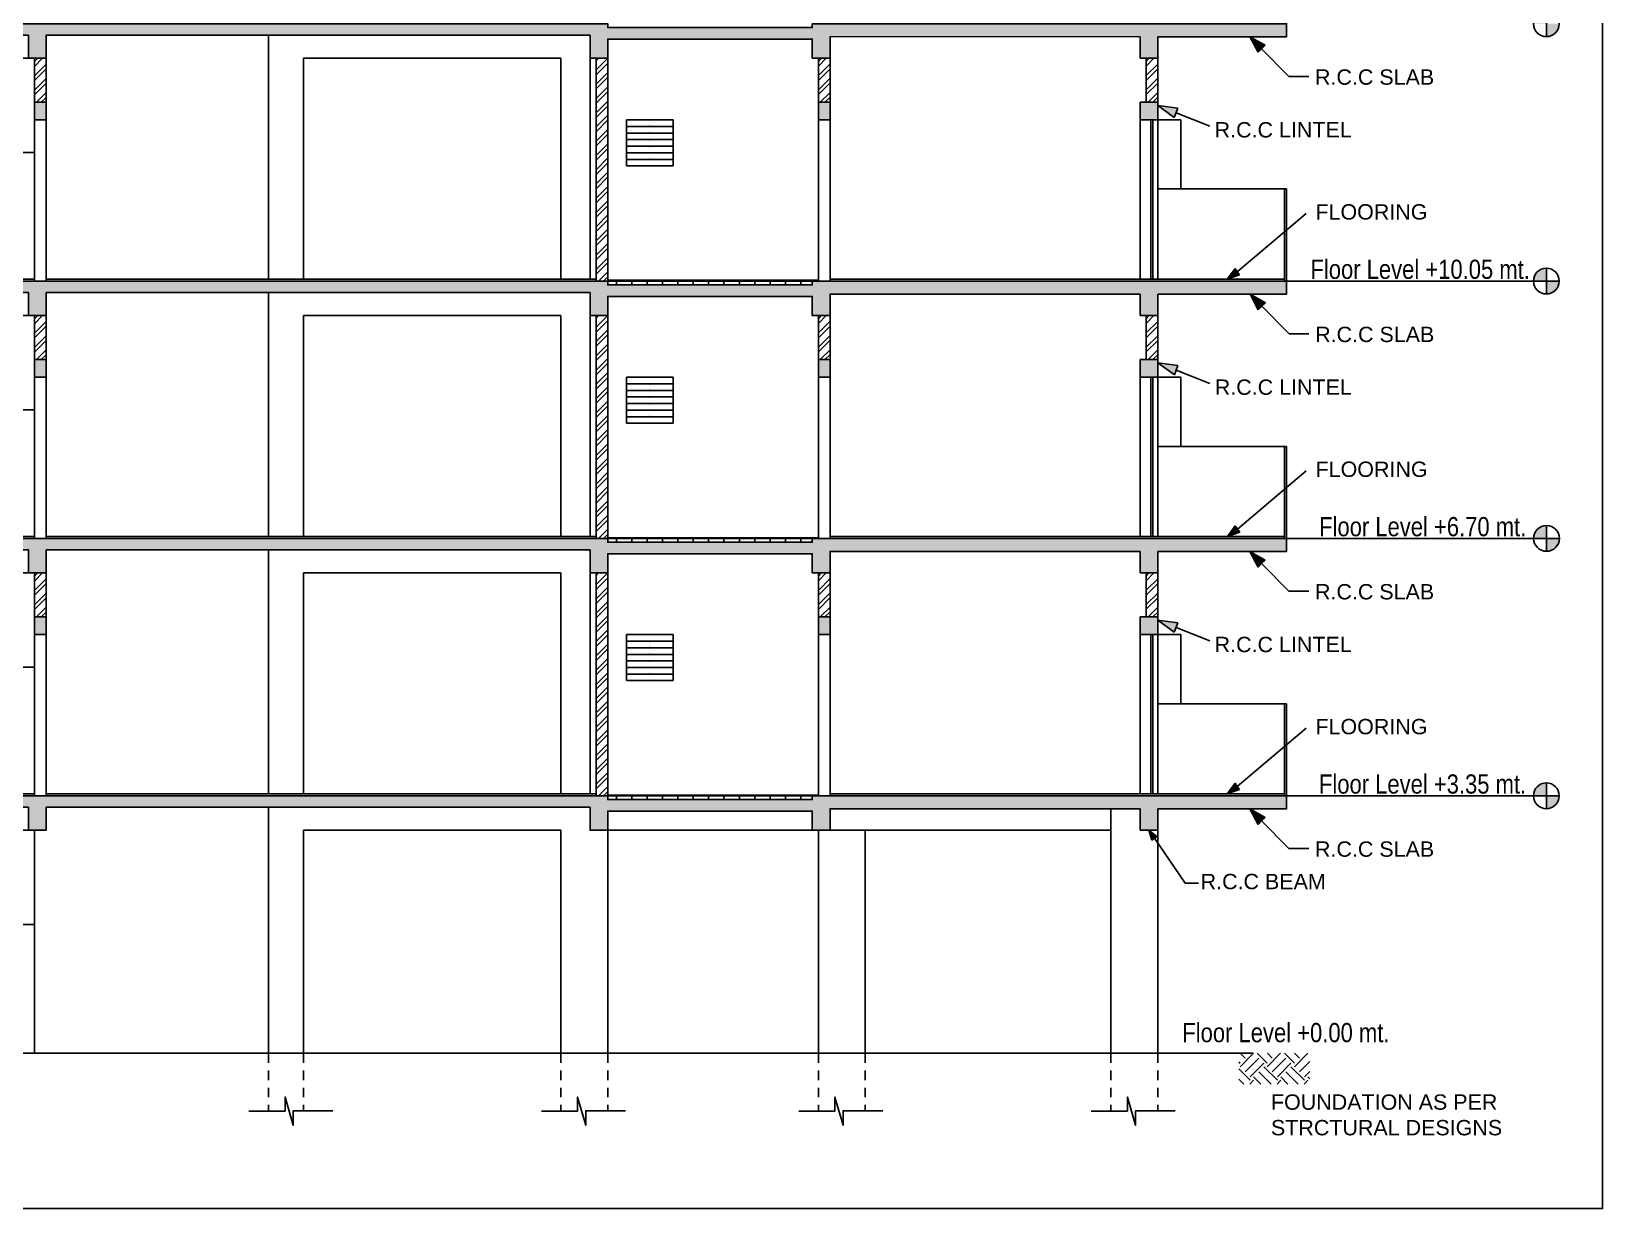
# Model space of a CAD drawing. Header units: metres. Extents: x 619 to 842, y 1450 to 1542.
# Drawn here: x 765.55 to 786.02, y 1508.64 to 1523.98 of the extents above; entities that cross this region are included whole.
import ezdxf

# ---------------------------------------------------------------- set-up
doc = ezdxf.new("R2010")
doc.units = ezdxf.units.M
doc.header["$LTSCALE"] = 0.5
doc.header["$MEASUREMENT"] = 0
doc.linetypes.add('DASHED2', pattern=[0.375, 0.25, -0.125])
doc.layers.add('_DIMENSION', color=7, linetype='Continuous')
doc.layers.add('_Floor', color=153, linetype='Continuous')
doc.styles.add('PreDCRDim3Font', font='ARIALN.TTF')
doc.styles.get("Standard").update_dxf_attribs({"font": 'arial.ttf'})
pattern_1 = [(50, (-85.42603, -4.36625), (0.179315046, -0.015688034), [0.01875, -0.20625]), (355, (-85.42603, -4.36625), (-0.034687833, 0.188048033), [0.015, -0.165]), (100.451444, (-85.41109, -4.36756), (0.144627212, 0.172359998), [0.015935048, -0.175285528]), (46.1842, (-85.42603, -4.31625), (0.266810333, -0.04137982), [0.028125, -0.309375]), (96.635635, (-85.4038, -4.3197), (0.233665486, 0.24352965), [0.023902586, -0.26292844]), (351.184164, (-85.42603, -4.31625), (0.233665486, 0.24352965), [0.0225, -0.2475]), (21, (-85.40103, -4.32875), (0.149226763, -0.100654723), [0.01875, -0.20625]), (326, (-85.40103, -4.32875), (0.060828833, 0.181287511), [0.015, -0.165]), (71.451445, (-85.3886, -4.33714), (0.210055594, 0.080632788), [0.015935048, -0.175285528]), (37.5, (-85.42603, -4.36625), (0.0030399638, 0.0832234635), [0, -0.163, 0, -0.1675, 0, -0.165625]), (7.5, (-85.42603, -4.36625), (0.0657673844, 0.098602928), [0, -0.0955, 0, -0.15925, 0, -0.063125]), (327.5, (-85.48178, -4.36625), (0.133455609, -0.005638718), [0, -0.0625, 0, -0.195, 0, -0.25875]), (317.5, (-85.50678, -4.36625), (0.145796542, 0.0250262456), [0, -0.08125, 0, -0.1295, 0, -0.18375])]
pattern_2 = [(45, (-128.81999, -1.01325), (-0.092807765, 0.092807765), []), (45, (-128.75812, -1.01325), (-0.092807765, 0.092807765), [])]
pattern_3 = [(50, (-85.42603, -1.01325), (0.179315046, -0.015688034), [0.01875, -0.20625]), (355, (-85.42603, -1.01325), (-0.034687833, 0.188048033), [0.015, -0.165]), (100.451444, (-85.41109, -1.01456), (0.144627212, 0.172359998), [0.015935048, -0.175285528]), (46.1842, (-85.42603, -0.96325), (0.266810333, -0.04137982), [0.028125, -0.309375]), (96.635635, (-85.4038, -0.9667), (0.233665486, 0.24352965), [0.023902586, -0.26292844]), (351.184164, (-85.42603, -0.96325), (0.233665486, 0.24352965), [0.0225, -0.2475]), (21, (-85.40103, -0.97575), (0.149226763, -0.100654723), [0.01875, -0.20625]), (326, (-85.40103, -0.97575), (0.060828833, 0.181287511), [0.015, -0.165]), (71.451445, (-85.3886, -0.98414), (0.210055594, 0.080632788), [0.015935048, -0.175285528]), (37.5, (-85.42603, -1.01325), (0.0030399638, 0.0832234635), [0, -0.163, 0, -0.1675, 0, -0.165625]), (7.5, (-85.42603, -1.01325), (0.0657673844, 0.098602928), [0, -0.0955, 0, -0.15925, 0, -0.063125]), (327.5, (-85.48178, -1.01325), (0.133455609, -0.005638718), [0, -0.0625, 0, -0.195, 0, -0.25875]), (317.5, (-85.50678, -1.01325), (0.145796542, 0.0250262456), [0, -0.08125, 0, -0.1295, 0, -0.18375])]
pattern_4 = [(45, (-128.81999, 2.33975), (-0.092807765, 0.092807765), []), (45, (-128.75812, 2.33975), (-0.092807765, 0.092807765), [])]
pattern_5 = [(50, (-85.42603, 2.33975), (0.179315046, -0.015688034), [0.01875, -0.20625]), (355, (-85.42603, 2.33975), (-0.034687833, 0.188048033), [0.015, -0.165]), (100.451444, (-85.41109, 2.33844), (0.144627212, 0.172359998), [0.015935048, -0.175285528]), (46.1842, (-85.42603, 2.38975), (0.266810333, -0.04137982), [0.028125, -0.309375]), (96.635635, (-85.4038, 2.3863), (0.233665486, 0.24352965), [0.023902586, -0.26292844]), (351.184164, (-85.42603, 2.38975), (0.233665486, 0.24352965), [0.0225, -0.2475]), (21, (-85.40103, 2.37725), (0.149226763, -0.100654723), [0.01875, -0.20625]), (326, (-85.40103, 2.37725), (0.060828833, 0.181287511), [0.015, -0.165]), (71.451445, (-85.3886, 2.36886), (0.210055594, 0.080632788), [0.015935048, -0.175285528]), (37.5, (-85.42603, 2.33975), (0.0030399638, 0.0832234635), [0, -0.163, 0, -0.1675, 0, -0.165625]), (7.5, (-85.42603, 2.33975), (0.0657673844, 0.098602928), [0, -0.0955, 0, -0.15925, 0, -0.063125]), (327.5, (-85.48178, 2.33975), (0.133455609, -0.005638718), [0, -0.0625, 0, -0.195, 0, -0.25875]), (317.5, (-85.50678, 2.33975), (0.145796542, 0.0250262456), [0, -0.08125, 0, -0.1295, 0, -0.18375])]
pattern_6 = [(45, (-128.81999, 5.69275), (-0.092807765, 0.092807765), []), (45, (-128.75812, 5.69275), (-0.092807765, 0.092807765), [])]
pattern_7 = [(50, (-85.42603, 5.69275), (0.179315046, -0.015688034), [0.01875, -0.20625]), (355, (-85.42603, 5.69275), (-0.034687833, 0.188048033), [0.015, -0.165]), (100.451444, (-85.41109, 5.69144), (0.144627212, 0.172359998), [0.015935048, -0.175285528]), (46.1842, (-85.42603, 5.74275), (0.266810333, -0.04137982), [0.028125, -0.309375]), (96.635635, (-85.4038, 5.7393), (0.233665486, 0.24352965), [0.023902586, -0.26292844]), (351.184164, (-85.42603, 5.74275), (0.233665486, 0.24352965), [0.0225, -0.2475]), (21, (-85.40103, 5.73025), (0.149226763, -0.100654723), [0.01875, -0.20625]), (326, (-85.40103, 5.73025), (0.060828833, 0.181287511), [0.015, -0.165]), (71.451445, (-85.3886, 5.72186), (0.210055594, 0.080632788), [0.015935048, -0.175285528]), (37.5, (-85.42603, 5.69275), (0.0030399638, 0.0832234635), [0, -0.163, 0, -0.1675, 0, -0.165625]), (7.5, (-85.42603, 5.69275), (0.0657673844, 0.098602928), [0, -0.0955, 0, -0.15925, 0, -0.063125]), (327.5, (-85.48178, 5.69275), (0.133455609, -0.005638718), [0, -0.0625, 0, -0.195, 0, -0.25875]), (317.5, (-85.50678, 5.69275), (0.145796542, 0.0250262456), [0, -0.08125, 0, -0.1295, 0, -0.18375])]

msp = doc.modelspace()

# ---------------------------------------------------------------- hatches: boundary and pattern name
h = msp.add_hatch(color=256)
h.dxf.hatch_style = 1
h.paths.add_polyline_path([(785.45332, 1524.08049), (785.28546, 1524.08049), (785.28546, 1523.91263, 0.41421356)])
h.paths.add_polyline_path([(785.1176, 1524.08049), (785.28546, 1524.08049), (785.28546, 1524.24834, 0.41421356)])
h = msp.add_hatch()
h.set_pattern_fill('AR-CONC', color=256, scale=0.025)
h.set_pattern_definition(pattern_7)
h.paths.add_polyline_path([(779.99328, 1523.84818), (779.99315, 1523.63049), (780.22315, 1523.63049), (780.22315, 1523.69448)], flags=17)
h.paths.add_polyline_path([(780.22315, 1523.90959), (781.89963, 1523.90858), (781.89963, 1524.08049), (775.72333, 1524.08049), (775.72333, 1524.03049), (773.06, 1524.03049), (773.06, 1524.08049), (763.91555, 1524.08049), (763.91555, 1523.93026), (765.51444, 1523.93026), (765.51444, 1523.63049), (765.74444, 1523.63049), (765.74444, 1523.93026), (772.83, 1523.93026), (772.83, 1523.63049), (773.06, 1523.63049), (773.06, 1523.88049), (775.72333, 1523.88049), (775.72333, 1523.63049), (775.95574, 1523.63049), (775.95591, 1523.91216), (779.99331, 1523.90973), (779.99328, 1523.84818), (780.22315, 1523.69448)])
h = msp.add_hatch()
h.set_pattern_fill('AR-CONC', color=256, scale=0.025)
h.set_pattern_definition(pattern_7)
h.paths.add_polyline_path([(763.91555, 1524.08049), (773.06, 1524.08049), (773.06, 1524.03049), (775.72333, 1524.03049), (775.72571, 1524.08049), (781.89963, 1524.08049), (781.89963, 1523.90858), (775.95591, 1523.91216), (775.95574, 1523.91216), (775.95574, 1523.88049), (775.95574, 1523.63049), (775.72333, 1523.63049), (775.72333, 1523.88049), (773.06, 1523.88049), (773.06, 1523.63049), (772.83, 1523.63049), (772.83, 1523.93026), (765.74444, 1523.93026), (765.74444, 1523.63049), (765.51444, 1523.63049), (765.51444, 1523.93026), (763.91555, 1523.93026)])
h = msp.add_hatch(color=256)
h.dxf.hatch_style = 1
h.paths.add_polyline_path([(781.62379, 1523.79923), (781.42529, 1523.90858), (781.53082, 1523.70803), (781.5773, 1523.75363)])
h = msp.add_hatch()
h.set_pattern_fill('ANSI32', color=256, scale=0.35)
h.set_pattern_definition(pattern_6)
h.paths.add_polyline_path([(775.95574, 1523.05749), (775.80333, 1523.05749), (775.80333, 1523.63049), (775.95574, 1523.63049)])
h.paths.add_polyline_path([(773.06, 1520.72749), (772.90759, 1520.72749), (772.90759, 1523.63049), (773.06, 1523.63049)])
h.paths.add_polyline_path([(765.59203, 1523.63049), (765.74444, 1523.63049), (765.74444, 1523.05749), (765.59203, 1523.05749)])
h = msp.add_hatch()
h.set_pattern_fill('ANSI32', color=256, scale=0.35)
h.set_pattern_definition(pattern_6)
h.paths.add_polyline_path([(780.07315, 1523.63049), (780.07315, 1523.05749), (780.22315, 1523.05749), (780.22315, 1523.63049)])
h = msp.add_hatch()
h.set_pattern_fill('AR-CONC', color=256, scale=0.025)
h.set_pattern_definition([(50, (-128.81999, 5.69275), (0.179315046, -0.015688034), [0.01875, -0.20625]), (355, (-128.81999, 5.69275), (-0.034687833, 0.188048033), [0.015, -0.165]), (100.451444, (-128.80504, 5.69144), (0.144627212, 0.172359998), [0.015935048, -0.175285528]), (46.1842, (-128.81999, 5.74275), (0.266810333, -0.04137982), [0.028125, -0.309375]), (96.635635, (-128.79775, 5.7393), (0.233665486, 0.24352965), [0.023902586, -0.26292844]), (351.184164, (-128.82, 5.74275), (0.233665486, 0.24352965), [0.0225, -0.2475]), (21, (-128.79499, 5.73025), (0.149226763, -0.100654723), [0.01875, -0.20625]), (326, (-128.79499, 5.73025), (0.060828833, 0.181287511), [0.015, -0.165]), (71.451445, (-128.78255, 5.72186), (0.210055594, 0.080632788), [0.015935048, -0.175285528]), (37.5, (-128.81999, 5.69275), (0.0030399638, 0.0832234635), [0, -0.163, 0, -0.1675, 0, -0.165625]), (7.5, (-128.81999, 5.69275), (0.0657673844, 0.098602928), [0, -0.0955, 0, -0.15925, 0, -0.063125]), (327.5, (-128.87574, 5.69275), (0.133455609, -0.005638718), [0, -0.0625, 0, -0.195, 0, -0.25875]), (317.5, (-128.90074, 5.69275), (0.145796542, 0.0250262456), [0, -0.08125, 0, -0.1295, 0, -0.18375])])
h.paths.add_polyline_path([(779.99453, 1522.82749), (780.22315, 1522.82749), (780.22315, 1523.05749), (779.99453, 1523.05749)])
h.paths.add_polyline_path([(775.95574, 1523.05749), (775.80333, 1523.05749), (775.80333, 1522.82749), (775.95574, 1522.82749)])
h.paths.add_polyline_path([(765.59203, 1522.82749), (765.74444, 1522.82749), (765.74444, 1523.05749), (765.59203, 1523.05749)])
h = msp.add_hatch(color=256)
h.dxf.hatch_style = 1
h.paths.add_polyline_path([(780.48533, 1522.97921), (780.22315, 1523.01529), (780.43805, 1522.86083)])
h = msp.add_hatch(color=256)
h.dxf.hatch_style = 1
h.paths.add_polyline_path([(781.25995, 1520.85015), (781.23027, 1520.88986), (781.12927, 1520.75249), (781.28963, 1520.81045)])
h = msp.add_hatch(color=256)
h.dxf.hatch_style = 1
h.paths.add_polyline_path([(785.45332, 1520.72749), (785.28546, 1520.72749), (785.28546, 1520.55963, 0.41421356)])
h.paths.add_polyline_path([(785.1176, 1520.72749), (785.28546, 1520.72749), (785.28546, 1520.89534, 0.41421356)])
h = msp.add_hatch()
h.set_pattern_fill('AR-CONC', color=256, scale=0.025)
h.set_pattern_definition(pattern_5)
h.paths.add_polyline_path([(779.99328, 1520.49518), (779.99315, 1520.27749), (780.22315, 1520.27749), (780.22315, 1520.34148)], flags=17)
h.paths.add_polyline_path([(780.22315, 1520.55659), (781.89963, 1520.55558), (781.89963, 1520.72749), (775.72333, 1520.72749), (775.72333, 1520.67749), (773.06, 1520.67749), (773.06, 1520.72749), (763.91555, 1520.72749), (763.91555, 1520.57726), (765.51444, 1520.57726), (765.51444, 1520.27749), (765.74444, 1520.27749), (765.74444, 1520.57726), (772.83, 1520.57726), (772.83, 1520.27749), (773.06, 1520.27749), (773.06, 1520.52749), (775.72333, 1520.52749), (775.72333, 1520.27749), (775.95574, 1520.27749), (775.95591, 1520.55916), (779.99331, 1520.55673), (779.99328, 1520.49518), (780.22315, 1520.34148)])
h = msp.add_hatch()
h.set_pattern_fill('AR-CONC', color=256, scale=0.025)
h.set_pattern_definition(pattern_5)
h.paths.add_polyline_path([(763.91555, 1520.72749), (773.06, 1520.72749), (773.06, 1520.67749), (775.72333, 1520.67749), (775.72571, 1520.72749), (781.89963, 1520.72749), (781.89963, 1520.55558), (775.95591, 1520.55916), (775.95574, 1520.55916), (775.95574, 1520.52749), (775.95574, 1520.27749), (775.72333, 1520.27749), (775.72333, 1520.52749), (773.06, 1520.52749), (773.06, 1520.27749), (772.83, 1520.27749), (772.83, 1520.57726), (765.74444, 1520.57726), (765.74444, 1520.27749), (765.51444, 1520.27749), (765.51444, 1520.57726), (763.91555, 1520.57726)])
h = msp.add_hatch()
h.set_pattern_fill('AR-BRSTD', color=256, scale=0.025)
h.set_pattern_definition([(0, (-85.42603, 2.33975), (0, 0.066675), []), (90, (-85.42603, 2.33975), (-0.1, 0.066675), [0.066675, -0.066675])])
h.paths.add_polyline_path([(775.72333, 1520.72749), (773.06, 1520.72749), (773.06, 1520.67749), (775.72333, 1520.67749)])
h = msp.add_hatch(color=256)
h.dxf.hatch_style = 1
h.paths.add_polyline_path([(781.62581, 1520.44623), (781.42732, 1520.55557), (781.53284, 1520.35503), (781.57933, 1520.40063)])
h = msp.add_hatch()
h.set_pattern_fill('ANSI32', color=256, scale=0.35)
h.set_pattern_definition(pattern_4)
h.paths.add_polyline_path([(775.95574, 1519.70449), (775.80333, 1519.70449), (775.80333, 1520.27749), (775.95574, 1520.27749)])
h.paths.add_polyline_path([(773.06, 1517.37449), (772.90759, 1517.37449), (772.90759, 1520.27749), (773.06, 1520.27749)])
h.paths.add_polyline_path([(765.59203, 1520.27749), (765.74444, 1520.27749), (765.74444, 1519.70449), (765.59203, 1519.70449)])
h = msp.add_hatch()
h.set_pattern_fill('ANSI32', color=256, scale=0.35)
h.set_pattern_definition(pattern_4)
h.paths.add_polyline_path([(780.07315, 1520.27749), (780.07315, 1519.70449), (780.22315, 1519.70449), (780.22315, 1520.27749)])
h = msp.add_hatch()
h.set_pattern_fill('AR-CONC', color=256, scale=0.025)
h.set_pattern_definition([(50, (-128.81999, 2.33975), (0.179315046, -0.015688034), [0.01875, -0.20625]), (355, (-128.81999, 2.33975), (-0.034687833, 0.188048033), [0.015, -0.165]), (100.451444, (-128.80504, 2.33844), (0.144627212, 0.172359998), [0.015935048, -0.175285528]), (46.1842, (-128.81999, 2.38975), (0.266810333, -0.04137982), [0.028125, -0.309375]), (96.635635, (-128.79775, 2.3863), (0.233665486, 0.24352965), [0.023902586, -0.26292844]), (351.184164, (-128.82, 2.38975), (0.233665486, 0.24352965), [0.0225, -0.2475]), (21, (-128.79499, 2.37725), (0.149226763, -0.100654723), [0.01875, -0.20625]), (326, (-128.79499, 2.37725), (0.060828833, 0.181287511), [0.015, -0.165]), (71.451445, (-128.78255, 2.36886), (0.210055594, 0.080632788), [0.015935048, -0.175285528]), (37.5, (-128.81999, 2.33975), (0.0030399638, 0.0832234635), [0, -0.163, 0, -0.1675, 0, -0.165625]), (7.5, (-128.81999, 2.33975), (0.0657673844, 0.098602928), [0, -0.0955, 0, -0.15925, 0, -0.063125]), (327.5, (-128.87574, 2.33975), (0.133455609, -0.005638718), [0, -0.0625, 0, -0.195, 0, -0.25875]), (317.5, (-128.90074, 2.33975), (0.145796542, 0.0250262456), [0, -0.08125, 0, -0.1295, 0, -0.18375])])
h.paths.add_polyline_path([(779.99453, 1519.47449), (780.22315, 1519.47449), (780.22315, 1519.70449), (779.99453, 1519.70449)])
h.paths.add_polyline_path([(775.95574, 1519.70449), (775.80333, 1519.70449), (775.80333, 1519.47449), (775.95574, 1519.47449)])
h.paths.add_polyline_path([(765.59203, 1519.47449), (765.74444, 1519.47449), (765.74444, 1519.70449), (765.59203, 1519.70449)])
h = msp.add_hatch(color=256)
h.dxf.hatch_style = 1
h.paths.add_polyline_path([(780.48735, 1519.6262), (780.22517, 1519.66229), (780.44007, 1519.50783)])
h = msp.add_hatch(color=256)
h.dxf.hatch_style = 1
h.paths.add_polyline_path([(781.26197, 1517.49715), (781.23229, 1517.53686), (781.13129, 1517.39948), (781.29165, 1517.45744)])
h = msp.add_hatch(color=256)
h.dxf.hatch_style = 1
h.paths.add_polyline_path([(785.45534, 1517.37448), (785.28748, 1517.37448), (785.28748, 1517.20662, 0.41421356)])
h.paths.add_polyline_path([(785.11962, 1517.37448), (785.28748, 1517.37448), (785.28748, 1517.54234, 0.41421356)])
h = msp.add_hatch()
h.set_pattern_fill('AR-CONC', color=256, scale=0.025)
h.set_pattern_definition(pattern_3)
h.paths.add_polyline_path([(779.99328, 1517.14218), (779.99315, 1516.92449), (780.22315, 1516.92449), (780.22315, 1516.98848)], flags=17)
h.paths.add_polyline_path([(780.22315, 1517.20359), (781.89963, 1517.20258), (781.89963, 1517.37449), (775.72333, 1517.37449), (775.72333, 1517.32449), (773.06, 1517.32449), (773.06, 1517.37449), (763.91555, 1517.37449), (763.91555, 1517.22426), (765.51444, 1517.22426), (765.51444, 1516.92449), (765.74444, 1516.92449), (765.74444, 1517.22426), (772.83, 1517.22426), (772.83, 1516.92449), (773.06, 1516.92449), (773.06, 1517.17449), (775.72333, 1517.17449), (775.72333, 1516.92449), (775.95574, 1516.92449), (775.95591, 1517.20616), (779.99331, 1517.20373), (779.99328, 1517.14218), (780.22315, 1516.98848)])
h = msp.add_hatch()
h.set_pattern_fill('AR-CONC', color=256, scale=0.025)
h.set_pattern_definition(pattern_3)
h.paths.add_polyline_path([(763.91555, 1517.37449), (773.06, 1517.37449), (773.06, 1517.32449), (775.72333, 1517.32449), (775.72571, 1517.37449), (781.89963, 1517.37449), (781.89963, 1517.20258), (775.95591, 1517.20616), (775.95574, 1517.20616), (775.95574, 1517.17449), (775.95574, 1516.92449), (775.72333, 1516.92449), (775.72333, 1517.17449), (773.06, 1517.17449), (773.06, 1516.92449), (772.83, 1516.92449), (772.83, 1517.22426), (765.74444, 1517.22426), (765.74444, 1516.92449), (765.51444, 1516.92449), (765.51444, 1517.22426), (763.91555, 1517.22426)])
h = msp.add_hatch()
h.set_pattern_fill('AR-BRSTD', color=256, scale=0.025)
h.set_pattern_definition([(0, (-85.42603, -1.01325), (0, 0.066675), []), (90, (-85.42603, -1.01325), (-0.1, 0.066675), [0.066675, -0.066675])])
h.paths.add_polyline_path([(775.72333, 1517.37449), (773.06, 1517.37449), (773.06, 1517.32449), (775.72333, 1517.32449)])
h = msp.add_hatch(color=256)
h.dxf.hatch_style = 1
h.paths.add_polyline_path([(781.62379, 1517.09352), (781.42529, 1517.20286), (781.53082, 1517.00231), (781.5773, 1517.04792)])
h = msp.add_hatch()
h.set_pattern_fill('ANSI32', color=256, scale=0.35)
h.set_pattern_definition(pattern_2)
h.paths.add_polyline_path([(775.95574, 1516.35149), (775.80333, 1516.35149), (775.80333, 1516.92449), (775.95574, 1516.92449)])
h.paths.add_polyline_path([(773.06, 1514.02149), (772.90759, 1514.02149), (772.90759, 1516.92449), (773.06, 1516.92449)])
h.paths.add_polyline_path([(765.59203, 1516.92449), (765.74444, 1516.92449), (765.74444, 1516.35149), (765.59203, 1516.35149)])
h = msp.add_hatch()
h.set_pattern_fill('ANSI32', color=256, scale=0.35)
h.set_pattern_definition(pattern_2)
h.paths.add_polyline_path([(780.07315, 1516.92449), (780.07315, 1516.35149), (780.22315, 1516.35149), (780.22315, 1516.92449)])
h = msp.add_hatch()
h.set_pattern_fill('AR-CONC', color=256, scale=0.025)
h.set_pattern_definition([(50, (-128.81999, -1.01325), (0.179315046, -0.015688034), [0.01875, -0.20625]), (355, (-128.81999, -1.01325), (-0.034687833, 0.188048033), [0.015, -0.165]), (100.451444, (-128.80504, -1.01456), (0.144627212, 0.172359998), [0.015935048, -0.175285528]), (46.1842, (-128.81999, -0.96325), (0.266810333, -0.04137982), [0.028125, -0.309375]), (96.635635, (-128.79775, -0.9667), (0.233665486, 0.24352965), [0.023902586, -0.26292844]), (351.184164, (-128.82, -0.96325), (0.233665486, 0.24352965), [0.0225, -0.2475]), (21, (-128.79499, -0.97575), (0.149226763, -0.100654723), [0.01875, -0.20625]), (326, (-128.79499, -0.97575), (0.060828833, 0.181287511), [0.015, -0.165]), (71.451445, (-128.78255, -0.98414), (0.210055594, 0.080632788), [0.015935048, -0.175285528]), (37.5, (-128.81999, -1.01325), (0.0030399638, 0.0832234635), [0, -0.163, 0, -0.1675, 0, -0.165625]), (7.5, (-128.81999, -1.01325), (0.0657673844, 0.098602928), [0, -0.0955, 0, -0.15925, 0, -0.063125]), (327.5, (-128.87574, -1.01325), (0.133455609, -0.005638718), [0, -0.0625, 0, -0.195, 0, -0.25875]), (317.5, (-128.90074, -1.01325), (0.145796542, 0.0250262456), [0, -0.08125, 0, -0.1295, 0, -0.18375])])
h.paths.add_polyline_path([(779.99453, 1516.12149), (780.22315, 1516.12149), (780.22315, 1516.35149), (779.99453, 1516.35149)])
h.paths.add_polyline_path([(775.95574, 1516.35149), (775.80333, 1516.35149), (775.80333, 1516.12149), (775.95574, 1516.12149)])
h.paths.add_polyline_path([(765.59203, 1516.12149), (765.74444, 1516.12149), (765.74444, 1516.35149), (765.59203, 1516.35149)])
h = msp.add_hatch(color=256)
h.dxf.hatch_style = 1
h.paths.add_polyline_path([(780.48533, 1516.27349), (780.22315, 1516.30958), (780.43805, 1516.15512)])
h = msp.add_hatch(color=256)
h.dxf.hatch_style = 1
h.paths.add_polyline_path([(785.45332, 1514.02149), (785.28546, 1514.02149), (785.28546, 1513.85363, 0.41421356)])
h.paths.add_polyline_path([(785.1176, 1514.02149), (785.28546, 1514.02149), (785.28546, 1514.18934, 0.41421356)])
h = msp.add_hatch()
h.set_pattern_fill('AR-CONC', color=256, scale=0.025)
h.set_pattern_definition(pattern_1)
h.paths.add_polyline_path([(779.99328, 1513.78918), (779.99315, 1513.57149), (780.22315, 1513.57149), (780.22315, 1513.63548)], flags=17)
h.paths.add_polyline_path([(780.22315, 1513.85059), (781.89963, 1513.84958), (781.89963, 1514.02149), (775.72333, 1514.02149), (775.72333, 1513.97149), (773.06, 1513.97149), (773.06, 1514.02149), (763.91555, 1514.02149), (763.91555, 1513.87126), (765.51444, 1513.87126), (765.51444, 1513.57149), (765.74444, 1513.57149), (765.74444, 1513.87126), (772.83, 1513.87126), (772.83, 1513.57149), (773.06, 1513.57149), (773.06, 1513.82149), (775.72333, 1513.82149), (775.72333, 1513.57149), (775.95574, 1513.57149), (775.95591, 1513.85316), (779.99331, 1513.85073), (779.99328, 1513.78918), (780.22315, 1513.63548)])
h = msp.add_hatch()
h.set_pattern_fill('AR-CONC', color=256, scale=0.025)
h.set_pattern_definition(pattern_1)
h.paths.add_polyline_path([(763.91555, 1514.02149), (773.06, 1514.02149), (773.06, 1513.97149), (775.72333, 1513.97149), (775.72571, 1514.02149), (781.89963, 1514.02149), (781.89963, 1513.84958), (775.95591, 1513.85316), (775.95574, 1513.85316), (775.95574, 1513.82149), (775.95574, 1513.57149), (775.72333, 1513.57149), (775.72333, 1513.82149), (773.06, 1513.82149), (773.06, 1513.57149), (772.83, 1513.57149), (772.83, 1513.87126), (765.74444, 1513.87126), (765.74444, 1513.57149), (765.51444, 1513.57149), (765.51444, 1513.87126), (763.91555, 1513.87126)])
h = msp.add_hatch()
h.set_pattern_fill('AR-BRSTD', color=256, scale=0.025)
h.set_pattern_definition([(0, (-85.42603, -4.36625), (0, 0.066675), []), (90, (-85.42603, -4.36625), (-0.1, 0.066675), [0.066675, -0.066675])])
h.paths.add_polyline_path([(775.72333, 1514.02149), (773.06, 1514.02149), (773.06, 1513.97149), (775.72333, 1513.97149)])
h = msp.add_hatch(color=256)
h.dxf.hatch_style = 1
h.paths.add_polyline_path([(781.25995, 1514.14415), (781.23027, 1514.18386), (781.12927, 1514.04649), (781.28963, 1514.10445)])
h = msp.add_hatch(color=256)
h.dxf.hatch_style = 1
h.paths.add_polyline_path([(781.62379, 1513.74052), (781.42529, 1513.84986), (781.53082, 1513.64931), (781.5773, 1513.69492)])
h = msp.add_hatch(color=256)
h.dxf.hatch_style = 1
h.paths.add_polyline_path([(780.10815, 1513.57149), (780.14558, 1513.44391), (780.17987, 1513.46758), (780.21417, 1513.49125)])
h = msp.add_hatch()
h.set_pattern_fill('EARTH', color=256, angle=45, style=0)
h.set_pattern_definition([(135, (802.1559, 1483.66562), (-3e-17, 0.3535534), [0.25, -0.25]), (135, (802.2222, 1483.7319), (-3e-17, 0.3535534), [0.25, -0.25]), (135, (802.28848, 1483.7982), (-3e-17, 0.3535534), [0.25, -0.25]), (45, (802.28848, 1483.8424), (0.3535534, 6e-17), [0.25, -0.25]), (45, (802.2222, 1483.9087), (0.3535534, 6e-17), [0.25, -0.25]), (45, (802.1559, 1483.97498), (0.3535534, 6e-17), [0.25, -0.25])])
h.paths.add_polyline_path([(781.28106, 1510.26574), (781.28106, 1510.66642), (782.20543, 1510.66642), (782.20543, 1510.26574)])

# ---------------------------------------------------------------- linework, layer by layer
for p, q in [((781.89963, 1525.28049), (781.89963, 1523.90858)), ((785.28546, 1524.24834), (785.28546, 1523.91263)), ((765.59203, 1523.93049), (765.59203, 1523.93026)), ((765.74444, 1523.93026), (765.74444, 1523.63049)), ((765.74444, 1523.93026), (772.83, 1523.93026)), ((768.64018, 1523.93026), (768.64018, 1520.75249)), ((772.83, 1523.93026), (772.83, 1523.63049)), ((775.72333, 1523.88049), (773.06, 1523.88049)), ((773.06, 1523.88049), (773.06, 1523.63049)), ((775.72333, 1523.88049), (775.72333, 1523.63049)), ((779.99331, 1523.90973), (775.95574, 1523.91216)), ((775.95574, 1523.91216), (775.95574, 1523.63049)), ((775.95574, 1523.91216), (775.95574, 1523.88049)), ((779.99331, 1523.90973), (779.99315, 1523.63049)), ((781.89963, 1523.90858), (780.22315, 1523.90959)), ((780.22315, 1523.63049), (780.22315, 1523.90959)), ((781.42529, 1523.90858), (781.62379, 1523.79923)), ((781.42529, 1523.90858), (781.53082, 1523.70803)), ((765.74444, 1523.63049), (763.91555, 1523.63049)), ((765.59203, 1523.63049), (765.59203, 1520.72749)), ((765.74444, 1523.63049), (765.74444, 1520.72749)), ((769.0974, 1523.63049), (769.0974, 1520.75249)), ((772.45037, 1523.63049), (769.0974, 1523.63049)), ((772.45037, 1523.63049), (772.45037, 1520.75249)), ((772.83, 1523.63049), (772.83, 1520.75249)), ((772.83, 1523.63049), (773.06, 1523.63049)), ((772.90759, 1523.63049), (772.90759, 1520.72749)), ((773.06, 1523.63049), (773.06, 1520.67749)), ((775.80333, 1523.63049), (775.80333, 1520.72749)), ((775.95574, 1523.63049), (775.95574, 1520.72749)), ((779.99315, 1523.63049), (780.22315, 1523.63049)), ((780.07315, 1523.05749), (780.07315, 1523.63049)), ((780.22315, 1523.63049), (780.22315, 1520.75249)), ((781.53082, 1523.70803), (781.5773, 1523.75363)), ((781.62379, 1523.79923), (781.5773, 1523.75363)), ((781.5773, 1523.75363), (781.93168, 1523.3924)), ((781.93168, 1523.3924), (782.19003, 1523.3924)), ((765.74444, 1523.05749), (765.59203, 1523.05749)), ((775.95574, 1523.05749), (775.80333, 1523.05749)), ((779.99453, 1523.05749), (779.99453, 1520.75249)), ((780.22315, 1523.05749), (779.99453, 1523.05749)), ((780.22315, 1523.01529), (780.48533, 1522.97921)), ((780.22315, 1523.01529), (780.43805, 1522.86083)), ((765.74444, 1522.82749), (765.59203, 1522.82749)), ((773.30437, 1522.82749), (773.30437, 1522.22749)), ((773.914, 1522.82749), (773.30437, 1522.82749)), ((773.914, 1522.82749), (773.914, 1522.22749)), ((775.95574, 1522.82749), (775.80333, 1522.82749)), ((780.52315, 1522.82749), (779.99453, 1522.82749)), ((780.13444, 1522.82749), (780.13444, 1520.75249)), ((780.15944, 1522.82749), (780.15944, 1520.75249)), ((780.48533, 1522.97921), (780.43805, 1522.86083)), ((780.46169, 1522.92002), (780.90118, 1522.74449)), ((780.52315, 1522.82749), (780.52315, 1521.92749)), ((773.914, 1522.74177), (773.30437, 1522.74177)), ((773.914, 1522.65606), (773.30437, 1522.65606)), ((763.91555, 1522.40398), (765.59203, 1522.40398)), ((773.914, 1522.57034), (773.30437, 1522.57034)), ((773.914, 1522.48463), (773.30437, 1522.48463)), ((773.914, 1522.39891), (773.30437, 1522.39891)), ((773.914, 1522.3132), (773.30437, 1522.3132)), ((773.914, 1522.22749), (773.30437, 1522.22749)), ((781.89963, 1521.92749), (780.22315, 1521.92749)), ((781.87463, 1521.92749), (781.87463, 1520.72749)), ((781.89963, 1521.92749), (781.89963, 1520.55558)), ((782.15701, 1521.61014), (781.25995, 1520.85015)), ((781.12927, 1520.75249), (781.23027, 1520.88986)), ((781.12927, 1520.75249), (781.28963, 1520.81045)), ((781.23027, 1520.88986), (781.25995, 1520.85015)), ((781.28963, 1520.81045), (781.25995, 1520.85015)), ((785.28546, 1520.89534), (785.28546, 1520.55963)), ((755.00111, 1520.72749), (772.83, 1520.72749)), ((773.06, 1520.72749), (763.91555, 1520.72749)), ((765.59203, 1520.57749), (765.59203, 1520.57726)), ((765.74444, 1520.57726), (765.74444, 1520.27749)), ((765.74444, 1520.57726), (772.83, 1520.57726)), ((768.64018, 1520.57726), (768.64018, 1517.39949)), ((772.83, 1520.57726), (772.83, 1520.27749)), ((773.06, 1520.72749), (775.72333, 1520.72749)), ((775.72333, 1520.67749), (773.06, 1520.67749)), ((775.80333, 1520.72749), (775.72333, 1520.72749)), ((775.72333, 1520.72749), (775.72333, 1520.67749)), ((781.89963, 1520.72749), (775.80333, 1520.72749)), ((775.95574, 1520.72749), (781.87463, 1520.72749)), ((779.99331, 1520.55673), (775.95574, 1520.55916)), ((775.95574, 1520.55916), (775.95574, 1520.27749)), ((775.95574, 1520.55916), (775.95574, 1520.52749)), ((779.99331, 1520.55673), (779.99315, 1520.27749)), ((781.89963, 1520.55558), (780.22315, 1520.55659)), ((780.22315, 1520.27749), (780.22315, 1520.55659)), ((781.42732, 1520.55557), (781.62581, 1520.44623)), ((781.42732, 1520.55557), (781.53284, 1520.35503)), ((781.89963, 1520.72749), (785.45332, 1520.72749)), ((775.72333, 1520.52749), (773.06, 1520.52749)), ((773.06, 1520.52749), (773.06, 1520.27749)), ((775.72333, 1520.52749), (775.72333, 1520.27749)), ((781.53284, 1520.35503), (781.57933, 1520.40063)), ((781.62581, 1520.44623), (781.57933, 1520.40063)), ((781.57933, 1520.40063), (781.93371, 1520.0394)), ((765.74444, 1520.27749), (763.91555, 1520.27749)), ((765.59203, 1520.27749), (765.59203, 1517.37449)), ((765.74444, 1520.27749), (765.74444, 1517.37449)), ((769.0974, 1520.27749), (769.0974, 1517.39949)), ((772.45037, 1520.27749), (769.0974, 1520.27749)), ((772.45037, 1520.27749), (772.45037, 1517.39949)), ((772.83, 1520.27749), (772.83, 1517.39949)), ((772.83, 1520.27749), (773.06, 1520.27749)), ((772.90759, 1520.27749), (772.90759, 1517.37449)), ((773.06, 1520.27749), (773.06, 1517.32449)), ((775.80333, 1520.27749), (775.80333, 1517.37449)), ((775.95574, 1520.27749), (775.95574, 1517.37449)), ((779.99315, 1520.27749), (780.22315, 1520.27749)), ((780.07315, 1519.70449), (780.07315, 1520.27749)), ((780.22315, 1520.27749), (780.22315, 1517.39949)), ((781.93371, 1520.0394), (782.19205, 1520.0394)), ((765.74444, 1519.70449), (765.59203, 1519.70449)), ((775.95574, 1519.70449), (775.80333, 1519.70449)), ((779.99453, 1519.70449), (779.99453, 1517.39949)), ((780.22315, 1519.70449), (779.99453, 1519.70449)), ((780.22517, 1519.66229), (780.48735, 1519.6262)), ((780.22517, 1519.66229), (780.44007, 1519.50783)), ((780.48735, 1519.6262), (780.44007, 1519.50783)), ((780.46371, 1519.56702), (780.9032, 1519.39149)), ((765.74444, 1519.47449), (765.59203, 1519.47449)), ((773.30437, 1519.47449), (773.30437, 1518.87449)), ((773.914, 1519.47449), (773.30437, 1519.47449)), ((773.914, 1519.38877), (773.30437, 1519.38877)), ((773.914, 1519.30306), (773.30437, 1519.30306)), ((773.914, 1519.47449), (773.914, 1518.87449)), ((775.95574, 1519.47449), (775.80333, 1519.47449)), ((780.52315, 1519.47449), (779.99453, 1519.47449)), ((780.13444, 1519.47449), (780.13444, 1517.39949)), ((780.15944, 1519.47449), (780.15944, 1517.39949)), ((780.52315, 1519.47449), (780.52315, 1518.57449)), ((773.914, 1519.21734), (773.30437, 1519.21734)), ((773.914, 1519.13163), (773.30437, 1519.13163)), ((763.91555, 1519.05098), (765.59203, 1519.05098)), ((773.914, 1519.04591), (773.30437, 1519.04591)), ((773.914, 1518.9602), (773.30437, 1518.9602)), ((773.914, 1518.87449), (773.30437, 1518.87449)), ((781.89963, 1518.57449), (780.22315, 1518.57449)), ((781.87463, 1518.57449), (781.87463, 1517.37449)), ((781.89963, 1518.57449), (781.89963, 1517.20258)), ((782.15904, 1518.25714), (781.26197, 1517.49715)), ((781.13129, 1517.39948), (781.23229, 1517.53686)), ((781.23229, 1517.53686), (781.26197, 1517.49715)), ((781.29165, 1517.45744), (781.26197, 1517.49715)), ((785.28748, 1517.54234), (785.28748, 1517.20662)), ((755.00111, 1517.37449), (772.83, 1517.37449)), ((773.06, 1517.37449), (763.91555, 1517.37449)), ((773.06, 1517.37449), (775.72333, 1517.37449)), ((775.72333, 1517.32449), (773.06, 1517.32449)), ((775.80333, 1517.37449), (775.72333, 1517.37449)), ((775.72333, 1517.37449), (775.72333, 1517.32449)), ((781.89963, 1517.37449), (775.80333, 1517.37449)), ((775.95574, 1517.37449), (781.87463, 1517.37449)), ((781.12927, 1517.39949), (781.28963, 1517.45745)), ((781.13129, 1517.39948), (781.29165, 1517.45744)), ((781.90165, 1517.37448), (785.45534, 1517.37448)), ((765.59203, 1517.22449), (765.59203, 1517.22426)), ((765.74444, 1517.22426), (765.74444, 1516.92449)), ((765.74444, 1517.22426), (772.83, 1517.22426)), ((768.64018, 1517.22426), (768.64018, 1514.04649)), ((772.83, 1517.22426), (772.83, 1516.92449)), ((775.72333, 1517.17449), (773.06, 1517.17449)), ((773.06, 1517.17449), (773.06, 1516.92449)), ((775.72333, 1517.17449), (775.72333, 1516.92449)), ((779.99331, 1517.20373), (775.95574, 1517.20616)), ((775.95574, 1517.20616), (775.95574, 1516.92449)), ((775.95574, 1517.20616), (775.95574, 1517.17449)), ((779.99331, 1517.20373), (779.99315, 1516.92449)), ((781.89963, 1517.20258), (780.22315, 1517.20359)), ((780.22315, 1516.92449), (780.22315, 1517.20359)), ((780.44288, 1517.06661), (780.44279, 1517.06661)), ((781.42529, 1517.20286), (781.62379, 1517.09352)), ((781.42529, 1517.20286), (781.53082, 1517.00231)), ((781.62379, 1517.09352), (781.5773, 1517.04792)), ((765.74444, 1516.92449), (763.91555, 1516.92449)), ((765.59203, 1516.92449), (765.59203, 1514.02149)), ((765.74444, 1516.92449), (765.74444, 1514.02149)), ((769.0974, 1516.92449), (769.0974, 1514.04649)), ((772.45037, 1516.92449), (769.0974, 1516.92449)), ((772.45037, 1516.92449), (772.45037, 1514.04649)), ((772.83, 1516.92449), (772.83, 1514.04649)), ((772.83, 1516.92449), (773.06, 1516.92449)), ((772.90759, 1516.92449), (772.90759, 1514.02149)), ((773.06, 1516.92449), (773.06, 1513.97149)), ((775.80333, 1516.92449), (775.80333, 1514.02149)), ((775.95574, 1516.92449), (775.95574, 1514.02149)), ((779.99315, 1516.92449), (780.22315, 1516.92449)), ((780.07315, 1516.35149), (780.07315, 1516.92449)), ((780.22315, 1516.92449), (780.22315, 1514.04649)), ((781.53082, 1517.00231), (781.5773, 1517.04792)), ((781.5773, 1517.04792), (781.93168, 1516.68669)), ((781.93168, 1516.68669), (782.19003, 1516.68669)), ((765.74444, 1516.35149), (765.59203, 1516.35149)), ((775.95574, 1516.35149), (775.80333, 1516.35149)), ((779.99453, 1516.35149), (779.99453, 1514.04649)), ((780.22315, 1516.35149), (779.99453, 1516.35149)), ((780.22315, 1516.30958), (780.48533, 1516.27349)), ((780.22315, 1516.30958), (780.43805, 1516.15512)), ((780.48533, 1516.27349), (780.43805, 1516.15512)), ((765.74444, 1516.12149), (765.59203, 1516.12149)), ((773.30437, 1516.12149), (773.30437, 1515.52149)), ((773.914, 1516.12149), (773.30437, 1516.12149)), ((773.914, 1516.03577), (773.30437, 1516.03577)), ((773.914, 1516.12149), (773.914, 1515.52149)), ((775.95574, 1516.12149), (775.80333, 1516.12149)), ((780.52315, 1516.12149), (779.99453, 1516.12149)), ((780.13444, 1516.12149), (780.13444, 1514.04649)), ((780.15944, 1516.12149), (780.15944, 1514.04649)), ((780.46169, 1516.2143), (780.90118, 1516.03878)), ((780.52315, 1516.12149), (780.52315, 1515.22149)), ((773.914, 1515.95006), (773.30437, 1515.95006)), ((773.914, 1515.86434), (773.30437, 1515.86434)), ((763.91555, 1515.69798), (765.59203, 1515.69798)), ((773.914, 1515.77863), (773.30437, 1515.77863)), ((773.914, 1515.69291), (773.30437, 1515.69291)), ((773.914, 1515.6072), (773.30437, 1515.6072)), ((773.914, 1515.52149), (773.30437, 1515.52149)), ((781.89963, 1515.22149), (780.22315, 1515.22149)), ((781.87463, 1515.22149), (781.87463, 1514.02149)), ((781.89963, 1515.22149), (781.89963, 1513.84958)), ((782.15701, 1514.90414), (781.25995, 1514.14415)), ((785.28546, 1514.18934), (785.28546, 1513.85363)), ((755.00111, 1514.02149), (772.83, 1514.02149)), ((773.06, 1514.02149), (763.91555, 1514.02149)), ((773.06, 1514.02149), (775.72333, 1514.02149)), ((775.80333, 1514.02149), (775.72333, 1514.02149)), ((775.72333, 1514.02149), (775.72333, 1513.97149)), ((781.89963, 1514.02149), (775.80333, 1514.02149)), ((775.95574, 1514.02149), (781.87463, 1514.02149)), ((781.12927, 1514.04649), (781.23027, 1514.18386)), ((781.12927, 1514.04649), (781.28963, 1514.10445)), ((781.23027, 1514.18386), (781.25995, 1514.14415)), ((781.28963, 1514.10445), (781.25995, 1514.14415)), ((781.89963, 1514.02149), (785.45332, 1514.02149)), ((765.59203, 1513.87149), (765.59203, 1513.87126)), ((765.74444, 1513.87126), (765.74444, 1513.57149)), ((765.74444, 1513.87126), (772.83, 1513.87126)), ((768.64018, 1513.87149), (768.64018, 1510.66849)), ((772.83, 1513.87126), (772.83, 1513.57149)), ((775.72333, 1513.97149), (773.06, 1513.97149)), ((775.72333, 1513.82149), (773.06, 1513.82149)), ((773.06, 1513.82149), (773.06, 1513.57149)), ((775.72333, 1513.82149), (775.72333, 1513.57149)), ((779.99331, 1513.85073), (775.95574, 1513.85316)), ((775.95574, 1513.85316), (775.95574, 1513.57149)), ((775.95574, 1513.85316), (775.95574, 1513.82149)), ((779.61352, 1513.85095), (779.61352, 1510.66849)), ((779.99331, 1513.85073), (779.99315, 1513.57149)), ((780.22315, 1513.85059), (780.22315, 1510.66849)), ((781.89963, 1513.84958), (780.22315, 1513.85059)), ((781.42529, 1513.84986), (781.62379, 1513.74052)), ((781.42529, 1513.84986), (781.53082, 1513.64931)), ((765.74444, 1513.57149), (763.91555, 1513.57149)), ((765.59203, 1513.57149), (765.59203, 1510.66849)), ((769.0974, 1513.57149), (769.0974, 1510.66849)), ((772.45037, 1513.57149), (769.0974, 1513.57149)), ((772.45037, 1513.57149), (772.45037, 1510.66849)), ((772.83, 1513.57149), (773.06, 1513.57149)), ((773.06, 1513.57149), (773.06, 1510.66849)), ((779.61352, 1513.57149), (773.06, 1513.57149)), ((775.80333, 1513.57149), (775.80333, 1510.66849)), ((776.41296, 1513.57149), (776.41296, 1510.66849)), ((779.99315, 1513.57149), (780.22315, 1513.57149)), ((780.10815, 1513.57149), (780.21417, 1513.49125)), ((780.10815, 1513.57149), (780.14558, 1513.44391)), ((781.53082, 1513.64931), (781.5773, 1513.69492)), ((781.62379, 1513.74052), (781.5773, 1513.69492)), ((781.5773, 1513.69492), (781.93168, 1513.33369)), ((780.14558, 1513.44391), (780.17987, 1513.46758)), ((780.21417, 1513.49125), (780.17987, 1513.46758)), ((780.17987, 1513.46758), (780.58207, 1512.88494)), ((781.93168, 1513.33369), (782.19003, 1513.33369)), ((780.58207, 1512.88494), (780.75629, 1512.88494)), ((765.59203, 1512.34498), (763.91555, 1512.34498)), ((781.46699, 1510.66849), (763.91555, 1510.66849))]:
    msp.add_line(p, q)
at = {"color": 143, "true_color": 0x7aafdf}
for p, q in [((762.23907, 1520.75249), (765.59203, 1520.75249)), ((765.74444, 1520.75249), (772.90759, 1520.75249)), ((773.06, 1520.73749), (775.80333, 1520.73749)), ((775.95574, 1520.75249), (781.87463, 1520.75249)), ((762.23907, 1517.39949), (765.59203, 1517.39949)), ((765.74444, 1517.39949), (772.90759, 1517.39949)), ((773.06, 1517.38449), (775.80333, 1517.38449)), ((775.95574, 1517.39949), (781.87463, 1517.39949)), ((762.23907, 1514.04649), (765.59203, 1514.04649)), ((765.74444, 1514.04649), (772.90759, 1514.04649)), ((773.06, 1514.03149), (775.80333, 1514.03149)), ((775.95574, 1514.04649), (781.87463, 1514.04649))]:
    msp.add_line(p, q, dxfattribs=at)
at = {"linetype": 'DASHED2'}
for p, q in [((768.64018, 1510.66849), (768.64018, 1509.91361)), ((769.0974, 1510.66849), (769.0974, 1509.91361)), ((772.45037, 1510.66849), (772.45037, 1509.91361)), ((773.06, 1510.66849), (773.06, 1509.91361)), ((775.80333, 1510.66849), (775.80333, 1509.91361)), ((776.41296, 1510.66849), (776.41296, 1509.91361)), ((779.61352, 1510.66849), (779.61352, 1509.91361)), ((780.22315, 1510.66849), (780.22315, 1509.91361))]:
    msp.add_line(p, q, dxfattribs=at)
for points in [[(772.83, 1523.93026), (765.74444, 1523.93026), (765.74444, 1523.63049), (765.51444, 1523.63049), (765.51444, 1523.93026), (763.91555, 1523.93026), (763.91555, 1524.08049)], [(781.89963, 1523.90858), (781.89963, 1524.08049), (775.72333, 1524.08049), (775.72333, 1524.03049), (773.06, 1524.03049), (773.06, 1524.08049), (763.91555, 1524.08049), (763.91555, 1523.93026), (765.51444, 1523.93026), (765.51444, 1523.63049), (765.74444, 1523.63049), (765.74444, 1523.93026), (772.83, 1523.93026), (772.83, 1523.63049), (773.06, 1523.63049), (773.06, 1523.88049), (775.72333, 1523.88049), (775.72333, 1523.63049), (775.95574, 1523.63049), (775.95591, 1523.91216), (779.99331, 1523.90973)], [(780.22315, 1523.90959), (781.89963, 1523.90858), (781.89963, 1524.08049)], [(772.83, 1520.57726), (765.74444, 1520.57726), (765.74444, 1520.27749), (765.51444, 1520.27749), (765.51444, 1520.57726), (763.91555, 1520.57726), (763.91555, 1520.72749)], [(781.89963, 1520.55558), (781.89963, 1520.72749), (775.72333, 1520.72749), (775.72333, 1520.67749), (773.06, 1520.67749), (773.06, 1520.72749), (763.91555, 1520.72749), (763.91555, 1520.57726), (765.51444, 1520.57726), (765.51444, 1520.27749), (765.74444, 1520.27749), (765.74444, 1520.57726), (772.83, 1520.57726), (772.83, 1520.27749), (773.06, 1520.27749), (773.06, 1520.52749), (775.72333, 1520.52749), (775.72333, 1520.27749), (775.95574, 1520.27749), (775.95591, 1520.55916), (779.99331, 1520.55673)], [(780.22315, 1520.55659), (781.89963, 1520.55558), (781.89963, 1520.72749)], [(772.83, 1517.22426), (765.74444, 1517.22426), (765.74444, 1516.92449), (765.51444, 1516.92449), (765.51444, 1517.22426), (763.91555, 1517.22426), (763.91555, 1517.37449)], [(781.89963, 1517.20258), (781.89963, 1517.37449), (775.72333, 1517.37449), (775.72333, 1517.32449), (773.06, 1517.32449), (773.06, 1517.37449), (763.91555, 1517.37449), (763.91555, 1517.22426), (765.51444, 1517.22426), (765.51444, 1516.92449), (765.74444, 1516.92449), (765.74444, 1517.22426), (772.83, 1517.22426), (772.83, 1516.92449), (773.06, 1516.92449), (773.06, 1517.17449), (775.72333, 1517.17449), (775.72333, 1516.92449), (775.95574, 1516.92449), (775.95591, 1517.20616), (779.99331, 1517.20373)], [(780.22315, 1517.20359), (781.89963, 1517.20258), (781.89963, 1517.37449)], [(772.83, 1513.87126), (765.74444, 1513.87126), (765.74444, 1513.57149), (765.51444, 1513.57149), (765.51444, 1513.87126), (763.91555, 1513.87126), (763.91555, 1514.02149)], [(781.89963, 1513.84958), (781.89963, 1514.02149), (775.72333, 1514.02149), (775.72333, 1513.97149), (773.06, 1513.97149), (773.06, 1514.02149), (763.91555, 1514.02149), (763.91555, 1513.87126), (765.51444, 1513.87126), (765.51444, 1513.57149), (765.74444, 1513.57149), (765.74444, 1513.87126), (772.83, 1513.87126), (772.83, 1513.57149), (773.06, 1513.57149), (773.06, 1513.82149), (775.72333, 1513.82149), (775.72333, 1513.57149), (775.95574, 1513.57149), (775.95591, 1513.85316), (779.99331, 1513.85073)], [(780.22315, 1513.85059), (781.89963, 1513.84958), (781.89963, 1514.02149)], [(768.38513, 1509.91361), (768.85633, 1509.91361), (768.85633, 1510.09566), (768.96273, 1509.72862), (768.96273, 1509.91847), (769.47952, 1509.91847)], [(772.19532, 1509.91361), (772.66651, 1509.91361), (772.66651, 1510.09566), (772.77291, 1509.72862), (772.77291, 1509.91847), (773.2897, 1509.91847)], [(775.54828, 1509.91361), (776.01948, 1509.91361), (776.01948, 1510.09566), (776.12587, 1509.72862), (776.12587, 1509.91847), (776.64267, 1509.91847)], [(779.35847, 1509.91361), (779.82966, 1509.91361), (779.82966, 1510.09566), (779.93606, 1509.72862), (779.93606, 1509.91847), (780.45285, 1509.91847)]]:
    msp.add_lwpolyline(points)
for centre in [(785.28546, 1524.08049), (785.28546, 1520.72749), (785.28748, 1517.37448), (785.28546, 1514.02149)]:
    msp.add_circle(centre, 0.16786)
for p in [(773.60919, 1522.74177), (773.60919, 1522.65606), (773.60919, 1522.57034), (773.60919, 1522.48463), (773.60919, 1522.3132), (773.60919, 1519.38877), (773.60919, 1519.30306), (773.60919, 1519.21734), (773.60919, 1519.13163), (773.60919, 1518.9602), (773.60919, 1516.03577), (773.60919, 1515.95006), (773.60919, 1515.86434), (773.60919, 1515.77863), (773.60919, 1515.6072)]:
    msp.add_point(p)
at = {"layer": '_Floor'}
msp.add_lwpolyline([(742.30963, 1508.64321), (786.01796, 1508.64321), (786.01796, 1538.885), (742.30963, 1538.885)], close=True, dxfattribs=at)

# ---------------------------------------------------------------- texts
at = {"char_height": 0.2}
for s, insert, attachment_point in [('R.C.C SLAB', (782.27213, 1523.38447), 4), ('R.C.C LINTEL', (780.96487, 1522.69712), 4), ('\\A1;FLOORING', (782.27785, 1521.72891), 1), ('R.C.C SLAB', (782.27415, 1520.03147), 4), ('R.C.C LINTEL', (780.96689, 1519.34412), 4), ('\\A1;FLOORING', (782.27987, 1518.37591), 1), ('R.C.C SLAB', (782.27213, 1516.67876), 4), ('R.C.C LINTEL', (780.96487, 1515.99141), 4), ('\\A1;FLOORING', (782.27785, 1515.02291), 1), ('R.C.C SLAB', (782.27213, 1513.32576), 4), ('R.C.C BEAM', (780.78268, 1512.90295), 4), ('\\A1;FOUNDATION AS PER\\PSTRCTURAL DESIGNS', (781.69856, 1509.8629), 4)]:
    msp.add_mtext(s, dxfattribs=dict(at, insert=insert, attachment_point=attachment_point))
at = {"layer": '_DIMENSION', "lineweight": 30, "style": 'PreDCRDim3Font'}
for s, p in [('Floor Level +10.05 mt.', (782.2133, 1520.7561)), ('Floor Level +6.70 mt.', (782.32595, 1517.4031)), ('Floor Level +3.35 mt.', (782.32393, 1514.0501)), ('Floor Level +0.00 mt.', (780.54394, 1510.81106))]:
    msp.add_text(s, height=0.25, dxfattribs=at).set_placement(p)

doc.saveas('drawing.dxf')
